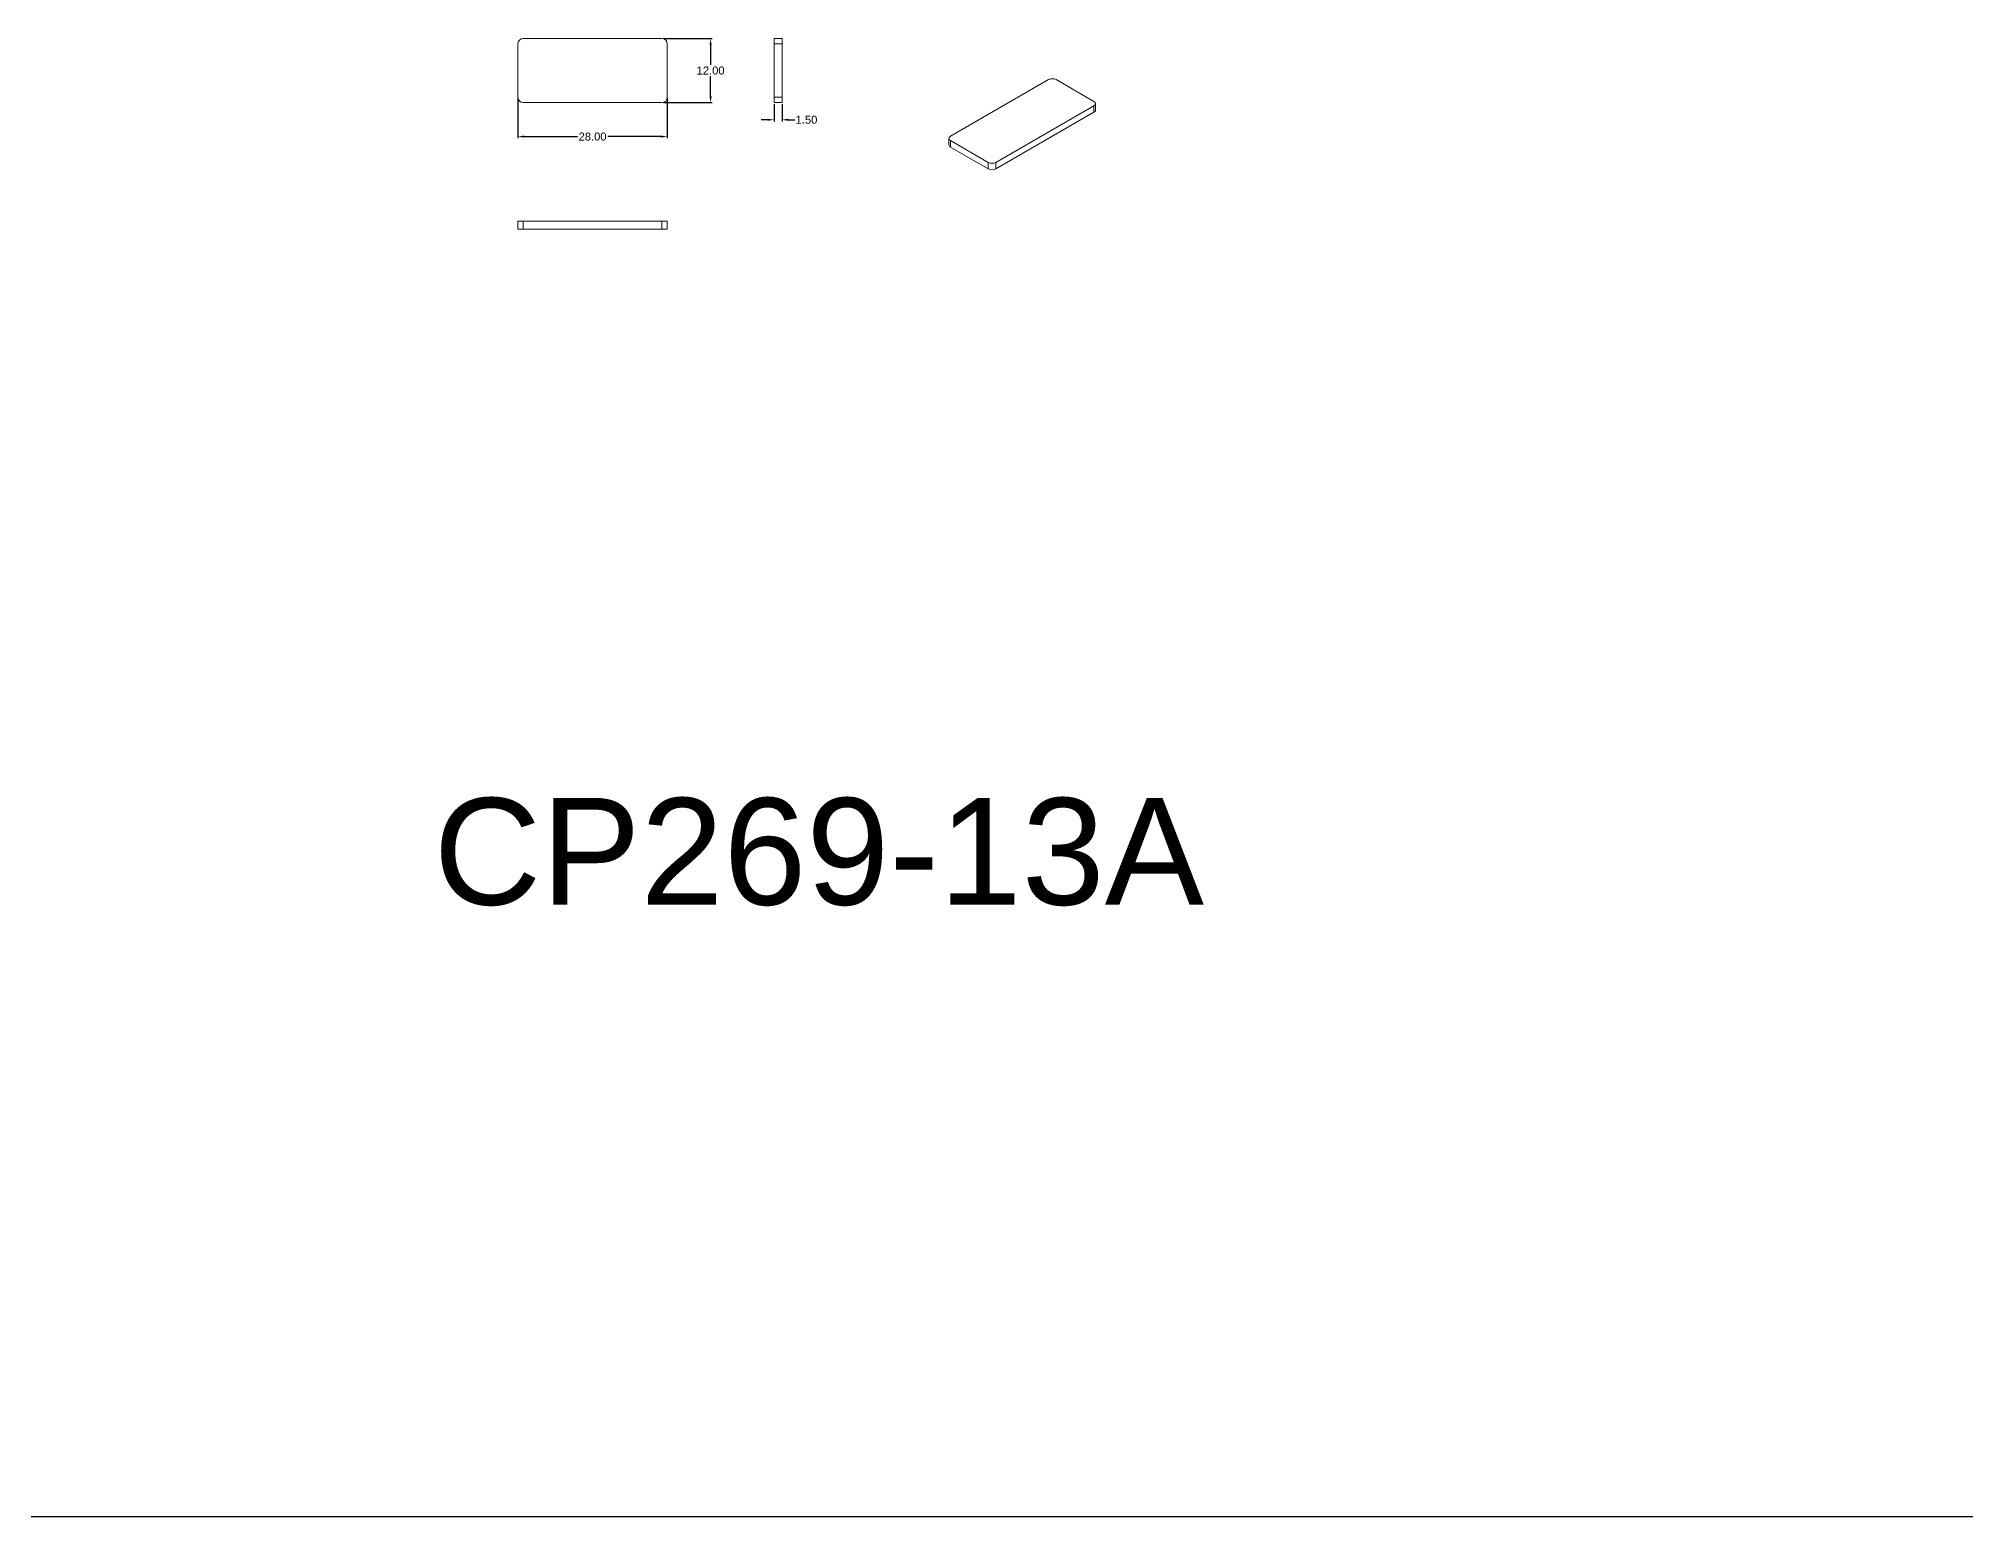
# Model space of a CAD drawing. Header units: millimetres. Extents: x 1920 to 4820, y 310 to 2320.
# Drawn here: x 3105.9 to 3467.2, y 1790 to 2066.9 of the extents above; entities that cross this region are included whole.
import ezdxf

# ---------------------------------------------------------------- set-up
doc = ezdxf.new("R2010")
doc.units = ezdxf.units.MM
doc.layers.add('core', color=7, linetype='Continuous', lineweight=20)
doc.layers.add('dim', color=82, linetype='Continuous', lineweight=9)
doc.styles.get("Standard").update_dxf_attribs({"font": 'arial.ttf'})
doc.dimstyles.new('副本 Standard', dxfattribs={"dimscale": 0.6, "dimtxt": 0.18, "dimasz": 0.18, "dimexe": 0.18, "dimexo": 0.0625, "dimgap": 0.09, "dimtad": 0, "dimtih": 1, "dimtoh": 1, "dimzin": 0, "dimdsep": 46, "dimtxsty": 'Standard', "dimcen": 0.09, "dimadec": 0, "dimazin": 0, "dimtfac": 1, "dimtofl": 0, "dimtmove": 0, "dimatfit": 3, "dimfxl": 0, "dimtolj": 1, "dimtzin": 0, "dimarcsym": 0})

# ---------------------------------------------------------------- blocks, each defined once
blk = doc.blocks.new('*D73')
at = {"layer": 'Defpoints', "color": 0, "transparency": 16777216}
for p in [(3195.8, 2056.13), (3223.8, 2056.13), (3223.8, 2048.57)]:
    blk.add_point(p, dxfattribs=at)
at = {"layer": 'dim', "color": 0, "lineweight": -2, "transparency": 16777216}
for p, q in [((3195.8, 2055.83), (3195.8, 2048.27)), ((3223.8, 2055.83), (3223.8, 2048.27)), ((3197, 2048.57), (3206.96, 2048.57)), ((3222.6, 2048.57), (3212.64, 2048.57))]:
    blk.add_line(p, q, dxfattribs=at)
at = {"layer": 'dim', "color": 0, "transparency": 16777216}
for points in [[(3197, 2048.77), (3197, 2048.37), (3195.8, 2048.57)], [(3222.6, 2048.77), (3222.6, 2048.37), (3223.8, 2048.57)]]:
    blk.add_solid(points, dxfattribs=at)
at = {"layer": 'dim', "color": 0, "transparency": 16777216, "insert": (3209.8, 2048.57), "char_height": 1.5, "attachment_point": 5}
blk.add_mtext('\\A1;28.00', dxfattribs=at)
blk = doc.blocks.new('*D74')
at = {"layer": 'Defpoints', "color": 0, "transparency": 16777216}
for p in [(3222.8, 2066.94), (3222.8, 2054.94), (3231.93, 2054.94)]:
    blk.add_point(p, dxfattribs=at)
at = {"layer": 'dim', "color": 0, "lineweight": -2, "transparency": 16777216}
for p, q in [((3223.1, 2066.94), (3232.23, 2066.94)), ((3231.93, 2065.74), (3231.93, 2062.01)), ((3231.93, 2056.14), (3231.93, 2059.87)), ((3223.1, 2054.94), (3232.23, 2054.94))]:
    blk.add_line(p, q, dxfattribs=at)
at = {"layer": 'dim', "color": 0, "transparency": 16777216}
for points in [[(3231.73, 2065.74), (3232.13, 2065.74), (3231.93, 2066.94)], [(3231.73, 2056.14), (3232.13, 2056.14), (3231.93, 2054.94)]]:
    blk.add_solid(points, dxfattribs=at)
at = {"layer": 'dim', "color": 0, "transparency": 16777216, "insert": (3231.93, 2060.94), "char_height": 1.5, "attachment_point": 5}
blk.add_mtext('\\A1;12.00', dxfattribs=at)
blk = doc.blocks.new('*D75')
at = {"layer": 'Defpoints', "color": 0, "transparency": 16777216}
for p in [(3243.82, 2054.94), (3245.32, 2054.94), (3245.32, 2051.72)]:
    blk.add_point(p, dxfattribs=at)
at = {"layer": 'dim', "color": 0, "lineweight": -2, "transparency": 16777216}
for p, q in [((3242.62, 2051.72), (3241.42, 2051.72)), ((3243.82, 2054.64), (3243.82, 2051.42)), ((3245.32, 2054.64), (3245.32, 2051.42)), ((3246.52, 2051.72), (3247.72, 2051.72))]:
    blk.add_line(p, q, dxfattribs=at)
at = {"layer": 'dim', "color": 0, "transparency": 16777216}
for points in [[(3242.62, 2051.92), (3242.62, 2051.52), (3243.82, 2051.72)], [(3246.52, 2051.92), (3246.52, 2051.52), (3245.32, 2051.72)]]:
    blk.add_solid(points, dxfattribs=at)
at = {"layer": 'dim', "color": 0, "transparency": 16777216, "insert": (3249.9, 2051.72), "char_height": 1.5, "attachment_point": 5}
blk.add_mtext('\\A1;1.50', dxfattribs=at)

msp = doc.modelspace()

# ---------------------------------------------------------------- linework, layer by layer
msp.add_line((1920, 1790), (4730, 1790))
at = {"layer": 'core'}
for p, q in [((3196.802, 2066.94), (3222.802, 2066.94)), ((3245.323, 2066.94), (3243.823, 2066.94)), ((3243.823, 2065.94), (3243.823, 2066.94)), ((3245.323, 2066.94), (3245.323, 2065.94)), ((3195.802, 2055.94), (3195.802, 2065.94)), ((3223.802, 2065.94), (3223.802, 2055.94)), ((3243.823, 2065.94), (3243.823, 2055.94)), ((3243.823, 2065.94), (3245.323, 2065.94)), ((3245.323, 2065.94), (3245.323, 2055.94)), ((3276.907, 2048.631), (3295.292, 2059.246)), ((3296.706, 2059.246), (3303.777, 2055.163)), ((3243.823, 2054.94), (3243.823, 2055.94)), ((3245.323, 2055.94), (3243.823, 2055.94)), ((3245.323, 2055.94), (3245.323, 2054.94)), ((3222.802, 2054.94), (3196.802, 2054.94)), ((3243.823, 2054.94), (3245.323, 2054.94)), ((3303.777, 2054.347), (3285.392, 2043.732)), ((3303.777, 2053.122), (3285.392, 2042.508)), ((3303.777, 2054.347), (3303.777, 2053.122)), ((3304.07, 2053.53), (3304.07, 2054.755)), ((3276.614, 2048.223), (3276.614, 2046.998)), ((3276.907, 2046.59), (3276.907, 2047.815)), ((3283.978, 2043.732), (3276.907, 2047.815)), ((3283.978, 2042.508), (3276.907, 2046.59)), ((3283.978, 2043.732), (3283.978, 2042.508)), ((3285.392, 2042.508), (3285.392, 2043.732)), ((3195.802, 2032.749), (3196.802, 2032.749)), ((3195.802, 2032.749), (3195.802, 2031.249)), ((3196.802, 2031.249), (3195.802, 2031.249)), ((3222.802, 2032.749), (3196.802, 2032.749)), ((3196.802, 2031.249), (3196.802, 2032.749)), ((3222.802, 2031.249), (3196.802, 2031.249)), ((3222.802, 2032.749), (3222.802, 2031.249)), ((3222.802, 2032.749), (3223.802, 2032.749)), ((3223.802, 2031.249), (3222.802, 2031.249)), ((3223.802, 2031.249), (3223.802, 2032.749))]:
    msp.add_line(p, q, dxfattribs=at)
for centre, start, end in [((3196.802, 2065.94), 90, 180), ((3222.802, 2065.94), 0, 90), ((3196.802, 2055.94), 180, 270), ((3222.802, 2055.94), 270, 0)]:
    msp.add_arc(centre, 1, start, end, dxfattribs=at)
for centre, major_axis, start_param, end_param in [((3295.999, 2058.838), (-1, 0), 3.9269908, 5.4977871), ((3303.07, 2054.755), (-1, 0), 2.3561945, 3.9269908), ((3303.07, 2053.53), (1, 0), 5.4977871, 6.2831856), ((3277.614, 2048.223), (-1, 0), 5.4977871, 7.0685835), ((3277.614, 2046.998), (1, 0), 3.1415923, 3.9269908), ((3284.685, 2044.141), (-1, 0), 0.7853982, 2.3561945), ((3284.685, 2042.916), (1, 0), 3.9269908, 5.4977871)]:
    msp.add_ellipse(centre, major_axis=major_axis, ratio=0.5773503, start_param=start_param, end_param=end_param, dxfattribs=at)

# ---------------------------------------------------------------- texts
at = {"color": 2, "insert": (3180, 1924.622), "char_height": 20, "attachment_point": 1}
msp.add_mtext_dynamic_manual_height_columns('CP269-13A', width=249.96032, gutter_width=12.5, heights=[0], dxfattribs=at)

# ---------------------------------------------------------------- dimensions: what is measured, and where the dimension line sits
at = {"layer": 'dim'}
dim = msp.add_linear_dim(base=(3231.929, 2054.94), p1=(3222.802, 2066.94), p2=(3222.802, 2054.94), angle=90, dimstyle='副本 Standard', override={"dimtxt": 2.5, "dimasz": 2, "dimexe": 0.49975, "dimexo": 0.49975, "dimgap": 0.49975}, dxfattribs=at)
dim.commit()
dim.dimension.update_dxf_attribs({"geometry": '*D74', "text_midpoint": (3231.929, 2060.94)})
dim = msp.add_linear_dim(base=(3223.802, 2048.566), p1=(3195.802, 2056.13), p2=(3223.802, 2056.13), dimstyle='副本 Standard', override={"dimtxt": 2.5, "dimasz": 2, "dimexe": 0.49975, "dimexo": 0.49975, "dimgap": 0.49975}, dxfattribs=at)
dim.commit()
dim.dimension.update_dxf_attribs({"geometry": '*D73', "text_midpoint": (3209.802, 2048.566), "dimtype": 160})
dim = msp.add_linear_dim(base=(3245.323, 2051.717), p1=(3243.823, 2054.94), p2=(3245.323, 2054.94), dimstyle='副本 Standard', override={"dimtxt": 2.5, "dimasz": 2, "dimexe": 0.49975, "dimexo": 0.49975, "dimgap": 0.49975}, dxfattribs=at)
dim.commit()
dim.dimension.update_dxf_attribs({"geometry": '*D75', "text_midpoint": (3249.897, 2051.717)})

doc.saveas('drawing.dxf')
